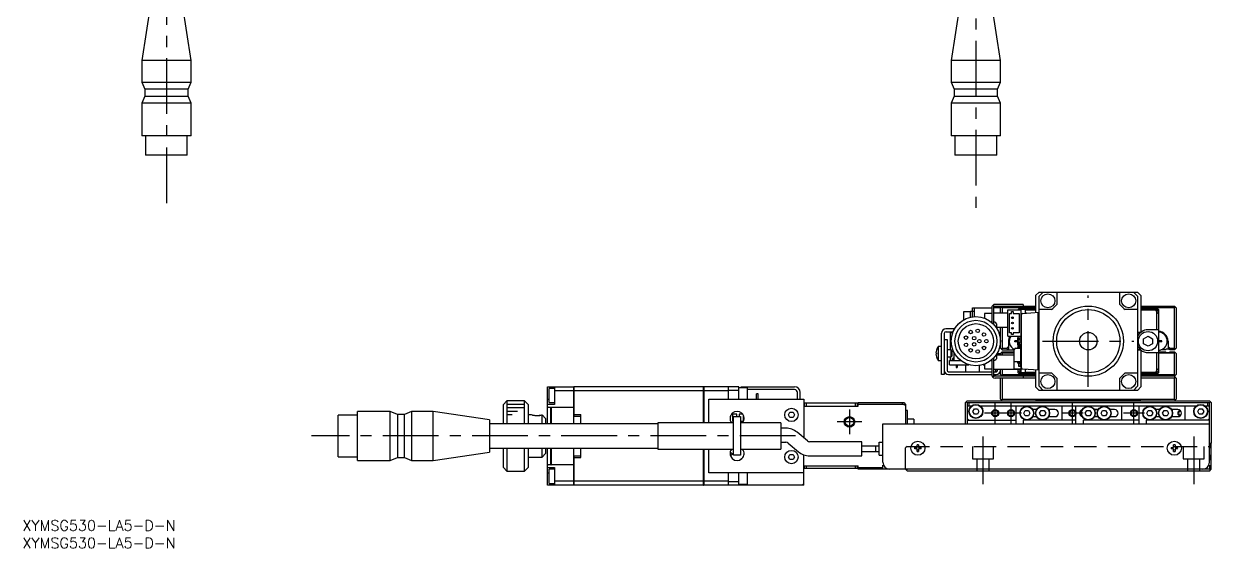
# Model space of a CAD drawing. Extents: x 0 to 715, y -8 to 432.
# Drawn here: x 0.4 to 338.4, y -8 to 141.5 of the extents above; entities that cross this region are included whole.
import ezdxf

# ---------------------------------------------------------------- set-up
doc = ezdxf.new("R2010")
doc.units = 0
doc.header["$LTSCALE"] = 0.5
doc.linetypes.add('CENTER', pattern=[50.8, 31.75, -6.35, 6.35, -6.35])
doc.linetypes.add('DASHED', pattern=[19.05, 12.7, -6.35])
for name, color, linetype in [('MSM_CENTER', 1, 'CENTER'), ('MSM_CONTINUOUS', 7, 'CONTINUOUS'), ('MSM_DASHED', 4, 'DASHED'), ('MSM_NARROW', 5, 'CONTINUOUS'), ('MSM_PART_NUMBER', 7, 'CONTINUOUS')]:
    doc.layers.add(name, color=color, linetype=linetype)
doc.styles.get("Standard").update_dxf_attribs({"font": 'txt.shx', "height": 1, "bigfont": 'bigfont.shx'})

# ---------------------------------------------------------------- blocks, each defined once
blk = doc.blocks.new('*U2')
at = {"layer": 'MSM_PART_NUMBER'}
blk.add_text('XYMSG530-LA5-D-N', height=3, dxfattribs=at).set_placement((0, -3))
blk = doc.blocks.new('*U3')
at = {"layer": 'MSM_PART_NUMBER'}
blk.add_text('XYMSG530-LA5-D-N', height=3, dxfattribs=at).set_placement((0, -8))

msp = doc.modelspace()

# ---------------------------------------------------------------- linework, layer by layer
at = {"layer": 'MSM_CENTER'}
for p, q in [((271.44, 238.23), (271.44, 88.23)), ((41, 233.23), (41, 88.23)), ((303.44, 38), (303.44, 64)), ((290.44, 51), (316.44, 51)), ((235.44, 31.5), (235.44, 24.5)), ((284.44, 30.5), (273.94, 30.5)), ((276.94, 27.5), (276.94, 33.5)), ((281.44, 27.5), (281.44, 33.5)), ((301.94, 30.5), (295.94, 30.5)), ((298.94, 27.5), (298.94, 33.5)), ((319.44, 30.5), (313.44, 30.5)), ((316.44, 27.5), (316.44, 33.5)), ((238.94, 28), (231.94, 28)), ((220.08, 24), (82.28, 24)), ((273.44, 23.84), (273.44, 10.3)), ((333.44, 23.84), (333.44, 10.3))]:
    msp.add_line(p, q, dxfattribs=at)
at = {"layer": 'MSM_CONTINUOUS'}
for p, q in [((36.43, 146.98), (34, 130.98)), ((48, 130.98), (45.57, 146.98)), ((266.87, 146.98), (264.44, 130.98)), ((278.44, 130.98), (276.01, 146.98)), ((48, 130.98), (34, 130.98)), ((34, 130.98), (34, 124.78)), ((48, 124.78), (48, 130.98)), ((278.44, 130.98), (264.44, 130.98)), ((264.44, 130.98), (264.44, 124.78)), ((278.44, 124.78), (278.44, 130.98)), ((34, 124.78), (48, 124.78)), ((34, 124.78), (34.85, 122.78)), ((47.15, 122.78), (34.85, 122.78)), ((34.85, 122.78), (34.85, 120.78)), ((47.15, 122.78), (48, 124.78)), ((47.15, 120.78), (47.15, 122.78)), ((264.44, 124.78), (278.44, 124.78)), ((264.44, 124.78), (265.29, 122.78)), ((277.59, 122.78), (265.29, 122.78)), ((265.29, 122.78), (265.29, 120.78)), ((277.59, 122.78), (278.44, 124.78)), ((277.59, 120.78), (277.59, 122.78)), ((34.85, 120.78), (34, 118.78)), ((48, 118.78), (34, 118.78)), ((34, 118.78), (34, 109.48)), ((34.85, 120.78), (47.15, 120.78)), ((48, 118.78), (47.15, 120.78)), ((48, 109.48), (48, 118.78)), ((265.29, 120.78), (264.44, 118.78)), ((278.44, 118.78), (264.44, 118.78)), ((264.44, 118.78), (264.44, 109.48)), ((265.29, 120.78), (277.59, 120.78)), ((278.44, 118.78), (277.59, 120.78)), ((278.44, 109.48), (278.44, 118.78)), ((48, 109.48), (34, 109.48)), ((35.05, 109.48), (35.05, 103.98)), ((46.95, 103.98), (46.95, 109.48)), ((278.44, 109.48), (264.44, 109.48)), ((265.49, 109.48), (265.49, 103.98)), ((277.39, 103.98), (277.39, 109.48)), ((46.95, 103.98), (35.05, 103.98)), ((277.39, 103.98), (265.49, 103.98)), ((289.44, 65), (288.44, 64)), ((289.44, 65), (317.44, 65)), ((294.44, 65), (294.44, 61.5)), ((312.44, 61.5), (312.44, 65)), ((318.44, 64), (317.44, 65)), ((276.64, 61), (288.44, 61)), ((284.94, 61.5), (276.94, 61.5)), ((278.44, 60.5), (278.94, 61)), ((284.94, 61.5), (284.94, 61)), ((288.44, 64), (288.44, 59.18)), ((289.44, 38.15), (289.44, 63.85)), ((317.44, 63.85), (317.44, 38.15)), ((318.44, 64), (318.44, 53.6)), ((318.44, 61), (327.94, 61)), ((327.94, 61), (328.44, 60.5)), ((267.94, 59.4), (267.94, 57.06)), ((269.94, 59.4), (267.94, 59.4)), ((269.94, 57.84), (269.94, 59.5)), ((270.94, 59.5), (269.94, 59.5)), ((270.44, 60.5), (275.94, 60.5)), ((270.44, 57.93), (270.44, 60.5)), ((270.94, 60.5), (270.94, 57.98)), ((273.94, 58.9), (273.94, 57.54)), ((275.94, 58.9), (273.94, 58.9)), ((275.94, 60.5), (275.94, 56.36)), ((276.44, 60.8), (276.44, 55.9)), ((278.44, 60.5), (276.44, 60.5)), ((280.54, 59), (276.44, 59)), ((278.44, 59), (278.44, 60.5)), ((278.69, 60.75), (278.94, 60.5)), ((278.94, 60.5), (278.94, 59)), ((288.44, 60.5), (278.94, 60.5)), ((280.54, 52.43), (280.54, 59.93)), ((280.54, 59.93), (284.24, 59.93)), ((281.04, 58.93), (281.59, 58.93)), ((281.04, 53.43), (281.04, 58.93)), ((281.59, 59.43), (282.09, 59.43)), ((281.59, 58.93), (281.59, 59.43)), ((282.09, 59.43), (282.09, 58.93)), ((282.09, 58.93), (283.74, 58.93)), ((283.94, 60.5), (283.44, 60)), ((283.44, 60), (283.44, 59.93)), ((283.74, 58.93), (283.74, 53.43)), ((283.94, 59.93), (283.94, 60.3)), ((283.94, 60.3), (288.44, 60.3)), ((285.44, 60), (284.24, 60)), ((284.24, 60), (284.24, 42)), ((284.44, 60.3), (284.44, 60)), ((284.44, 43.38), (284.44, 58.62)), ((284.72, 58.92), (289.44, 59.25)), ((285.44, 60), (285.44, 58.97)), ((285.44, 59.9), (288.44, 59.9)), ((285.87, 59), (285.44, 59)), ((289.14, 42.77), (289.14, 59.23)), ((292.94, 60), (289.44, 60)), ((317.44, 60), (313.94, 60)), ((327.94, 60.5), (318.44, 60.5)), ((318.44, 60.3), (322.94, 60.3)), ((318.44, 59.9), (322.94, 59.9)), ((322.44, 59.9), (322.44, 60.3)), ((322.94, 59.29), (322.64, 59.9)), ((323.44, 60), (322.94, 60.5)), ((322.94, 60.3), (322.94, 59.9)), ((322.94, 59.9), (323.44, 59.4)), ((323.44, 58.79), (322.94, 59.29)), ((322.94, 54.25), (322.94, 59.29)), ((323.34, 59.5), (323.44, 59.5)), ((323.44, 60), (323.44, 42)), ((327.94, 60.5), (328.19, 60.75)), ((327.94, 49), (327.94, 60.5)), ((328.44, 60.5), (328.44, 49)), ((265.38, 54.5), (262.84, 54.5)), ((275.94, 56.5), (275.77, 56.5)), ((277.44, 54.61), (277.44, 55.5)), ((277.44, 55), (280.54, 55)), ((278.44, 49), (278.44, 55)), ((278.94, 55), (278.94, 49)), ((323.44, 54.25), (320.44, 54.25)), ((261.64, 41.5), (261.64, 53.3)), ((262.44, 53.2), (262.44, 41.5)), ((262.44, 51.5), (263.24, 51.5)), ((262.94, 53.7), (264.99, 53.7)), ((263.24, 51.5), (263.24, 42.7)), ((264.19, 48.5), (264.19, 53.5)), ((264.19, 53.5), (264.91, 53.5)), ((280.54, 52.43), (284.24, 52.43)), ((280.74, 51), (280.74, 48.5)), ((281.59, 53.43), (281.04, 53.43)), ((281.59, 52.93), (281.59, 53.43)), ((282.09, 52.93), (281.59, 52.93)), ((282.09, 53.43), (282.09, 52.93)), ((283.74, 53.43), (282.09, 53.43)), ((282.54, 50.86), (282.54, 51.15)), ((283.34, 51.15), (282.54, 51.15)), ((283.34, 50.86), (282.54, 50.86)), ((283.07, 51.15), (283.07, 50.86)), ((283.4, 51.21), (283.4, 52)), ((283.4, 52), (284.24, 52)), ((283.44, 51.46), (283.4, 51.47)), ((283.4, 50), (283.4, 50.8)), ((283.44, 49.41), (283.44, 52.43)), ((284.24, 51.25), (283.44, 51.25)), ((284.24, 50.75), (283.44, 50.75)), ((283.69, 51.25), (283.69, 52)), ((283.69, 50), (283.69, 50.75)), ((283.82, 51.25), (283.82, 52)), ((283.82, 50), (283.82, 50.75)), ((317.44, 53.6), (318.44, 53.6)), ((317.44, 53.49), (318.36, 53.49)), ((319.19, 51.72), (320.44, 52.44)), ((319.19, 50.28), (319.19, 51.72)), ((320.44, 52.44), (321.69, 51.72)), ((321.69, 51.72), (321.69, 50.28)), ((323.44, 52), (323.49, 52)), ((323.49, 51.47), (323.44, 51.46)), ((323.49, 51.21), (323.49, 52)), ((323.49, 50), (323.49, 50.8)), ((324.34, 51.15), (323.55, 51.15)), ((324.34, 50.86), (323.55, 50.86)), ((323.81, 50.86), (323.81, 51.15)), ((324.34, 50.86), (324.34, 51.15)), ((326.14, 51), (326.14, 48.74)), ((260.06, 47.7), (260.19, 47.7)), ((260.19, 48.45), (260.19, 48.43)), ((260.19, 47.7), (260.19, 47.3)), ((260.75, 49.5), (260.75, 45.5)), ((261.64, 49.5), (260.75, 49.5)), ((264.44, 48.5), (263.24, 48.5)), ((264.44, 46.5), (264.44, 48.5)), ((264.64, 48.3), (264.44, 48.5)), ((264.64, 48.3), (264.64, 46.7)), ((265.19, 47.85), (265.19, 45.5)), ((277.44, 46.5), (277.44, 47.39)), ((277.64, 47.5), (278.44, 47.5)), ((277.64, 47), (277.64, 47.5)), ((278.94, 48.5), (278.44, 49)), ((278.44, 47.5), (278.94, 48)), ((278.44, 47.5), (278.44, 47)), ((278.94, 49), (278.69, 48.75)), ((278.94, 47.6), (278.74, 47.8)), ((278.94, 49), (280.24, 49)), ((278.94, 48.5), (282.36, 48.5)), ((278.94, 48), (282.36, 48)), ((278.94, 47.6), (278.94, 47)), ((282.36, 47.6), (278.94, 47.6)), ((280.74, 49.5), (280.24, 49)), ((280.24, 49), (280.74, 48.65)), ((282.36, 45.2), (282.36, 48.58)), ((282.39, 48.65), (282.72, 48.97)), ((282.79, 49), (284.04, 49)), ((283.25, 49.11), (283.25, 49)), ((283.44, 50.54), (283.4, 50.53)), ((283.4, 50), (284.01, 50)), ((284.01, 49.5), (283.44, 49.5)), ((283.48, 49.11), (283.48, 49)), ((283.91, 49.44), (283.58, 49.44)), ((283.58, 49.21), (283.91, 49.21)), ((283.69, 49.44), (283.69, 49.5)), ((283.69, 49), (283.69, 49.21)), ((283.82, 49.44), (283.82, 49.5)), ((283.82, 49), (283.82, 49.21)), ((284.01, 50.05), (284.24, 50.05)), ((284.01, 50.05), (284.01, 49.54)), ((284.01, 49.8), (284.24, 49.8)), ((284.01, 49.73), (284.24, 49.73)), ((284.14, 48.9), (284.14, 45.2)), ((284.24, 48.31), (284.14, 48.31)), ((284.24, 47.75), (284.14, 47.75)), ((284.24, 49.5), (284.24, 49.5)), ((318.36, 48.51), (317.44, 48.51)), ((318.44, 48.4), (317.44, 48.4)), ((318.44, 48.4), (318.44, 38)), ((320.44, 49.56), (319.19, 50.28)), ((321.69, 50.28), (320.44, 49.56)), ((320.44, 47.75), (323.44, 47.75)), ((322.94, 42.71), (322.94, 47.75)), ((323.49, 50.53), (323.44, 50.54)), ((323.44, 50), (323.49, 50)), ((323.44, 48), (325.38, 48)), ((327.94, 47.6), (323.44, 47.6)), ((325.38, 48.5), (324.06, 48.5)), ((326.64, 49), (326.14, 49.5)), ((326.26, 48.73), (326.64, 49)), ((326.64, 49), (327.94, 49)), ((327.94, 48.5), (326.71, 48.5)), ((326.71, 48), (327.94, 48)), ((328.19, 48.75), (327.94, 49)), ((327.94, 48.5), (328.44, 49)), ((327.94, 48), (328.44, 47.5)), ((328.14, 47.8), (327.94, 47.6)), ((327.94, 41.5), (327.94, 47.6)), ((328.44, 47.5), (328.44, 41.5)), ((260.19, 47.3), (260.06, 47.3)), ((260.19, 46.57), (260.19, 46.55)), ((260.75, 45.5), (261.64, 45.5)), ((263.24, 46.5), (264.44, 46.5)), ((263.94, 44.3), (263.94, 45.5)), ((263.94, 45.5), (267.11, 45.5)), ((263.94, 44.3), (269.42, 44.3)), ((264.19, 45.5), (264.19, 46.5)), ((264.44, 46.5), (264.64, 46.7)), ((264.74, 45.5), (264.74, 46.05)), ((264.74, 46.05), (264.96, 46.05)), ((264.96, 45.5), (264.96, 46.3)), ((264.96, 46.3), (265.19, 46.3)), ((265.82, 44.3), (265.82, 43.5)), ((266.07, 44.3), (266.07, 43.5)), ((268.44, 44.3), (268.44, 42.3)), ((272.44, 42.3), (272.44, 44.07)), ((273.47, 44.3), (273.94, 44.3)), ((273.94, 44.46), (273.94, 43.1)), ((275.77, 45.5), (275.94, 45.5)), ((275.94, 45.64), (275.94, 41.5)), ((276.44, 46.1), (276.44, 41.2)), ((282.36, 47), (277.44, 47)), ((282.24, 46.9), (282.24, 43.1)), ((282.36, 46.9), (282.24, 46.9)), ((284.04, 45.1), (282.46, 45.1)), ((283.25, 45.1), (283.25, 44.99)), ((283.48, 45.1), (283.48, 44.99)), ((283.58, 44.89), (283.91, 44.89)), ((283.91, 44.66), (283.58, 44.66)), ((283.69, 44.89), (283.69, 45.1)), ((283.69, 43.83), (283.69, 44.66)), ((284.01, 44.56), (284.01, 44.05)), ((284.24, 44.36), (284.01, 44.36)), ((284.24, 44.3), (284.01, 44.3)), ((284.24, 44.05), (284.01, 44.05)), ((284.24, 46.9), (284.14, 46.9)), ((284.24, 46.78), (284.14, 46.78)), ((284.24, 44.78), (284.16, 44.78)), ((262.44, 41.5), (261.64, 41.5)), ((263.64, 42.3), (275.94, 42.3)), ((263.64, 41.5), (275.94, 41.5)), ((265.82, 43.5), (266.07, 43.5)), ((273.94, 43.1), (275.94, 43.1)), ((276.44, 43), (283.44, 43)), ((276.44, 42.3), (277.24, 42.3)), ((276.44, 41.5), (277.24, 41.5)), ((288.44, 41), (276.64, 41)), ((277.14, 42.5), (277.14, 43)), ((277.14, 42.5), (277.59, 42.5)), ((277.64, 42.7), (277.64, 43)), ((278.44, 41.5), (278.44, 43)), ((278.94, 41), (278.44, 41.5)), ((278.94, 41.5), (278.69, 41.25)), ((278.94, 43), (278.94, 41.5)), ((278.94, 41.5), (288.44, 41.5)), ((282.24, 43.1), (284.24, 43.1)), ((283.44, 42), (283.44, 43.1)), ((283.94, 42.1), (283.44, 42.6)), ((283.44, 42.5), (283.54, 42.5)), ((283.44, 42), (283.94, 41.5)), ((283.56, 43.1), (283.94, 42.71)), ((284.24, 43.83), (283.69, 43.83)), ((283.94, 43.1), (283.94, 42.71)), ((283.94, 42.71), (284.24, 42.11)), ((283.94, 41.7), (283.94, 42.1)), ((284.24, 42.1), (283.94, 42.1)), ((288.44, 41.7), (283.94, 41.7)), ((285.44, 42), (284.24, 42)), ((284.44, 42), (284.44, 41.7)), ((289.44, 42.75), (284.72, 43.08)), ((284.94, 41), (284.94, 40.5)), ((285.44, 43.03), (285.44, 42)), ((285.44, 43), (285.87, 43)), ((288.44, 42.1), (285.44, 42.1)), ((288.44, 42.82), (288.44, 38)), ((289.44, 42), (292.94, 42)), ((313.94, 42), (317.44, 42)), ((322.94, 42.1), (318.44, 42.1)), ((322.94, 41.7), (318.44, 41.7)), ((318.44, 41.5), (327.94, 41.5)), ((327.94, 41), (318.44, 41)), ((322.44, 41.7), (322.44, 42.1)), ((322.64, 42.1), (322.94, 42.71)), ((322.94, 42.71), (323.44, 43.21)), ((323.44, 42.6), (322.94, 42.1)), ((322.94, 42.1), (322.94, 41.7)), ((322.94, 41.5), (323.44, 42)), ((323.34, 42.5), (323.44, 42.5)), ((328.19, 41.25), (327.94, 41.5)), ((328.44, 41.5), (327.94, 41)), ((328.44, 40.5), (327.94, 41)), ((327.94, 40.5), (328.19, 40.75)), ((149.44, 27.5), (149.44, 38)), ((149.44, 38), (156.94, 38)), ((151.44, 37.5), (149.94, 37.5)), ((149.94, 33.5), (149.94, 37.5)), ((151.44, 38), (151.44, 33)), ((156.94, 27.5), (156.94, 38)), ((156.94, 37.99), (156.99, 37.99)), ((193.94, 38), (156.99, 38)), ((156.99, 38), (156.99, 29.65)), ((193.94, 27.75), (193.94, 38)), ((193.94, 37.99), (193.99, 37.99)), ((193.99, 38), (193.99, 27.75)), ((203.94, 38), (193.99, 38)), ((200.94, 38), (200.94, 34.5)), ((203.94, 34.5), (203.94, 38)), ((206.44, 37.75), (203.94, 37.75)), ((204.64, 37.75), (204.64, 38)), ((204.64, 38), (219.84, 38)), ((205.14, 38), (205.14, 37.75)), ((206.44, 34.5), (206.44, 37.75)), ((219.84, 37.2), (206.44, 37.2)), ((288.44, 40.5), (276.94, 40.5)), ((278.44, 34.5), (278.44, 40.5)), ((278.94, 40.5), (278.94, 34.5)), ((288.44, 38), (289.44, 37)), ((294.44, 40.5), (294.44, 37)), ((312.44, 37), (312.44, 40.5)), ((317.44, 37), (318.44, 38)), ((327.94, 40.5), (318.44, 40.5)), ((327.94, 34.5), (327.94, 40.5)), ((328.44, 40.5), (328.44, 34.5)), ((137.94, 34), (136.94, 33)), ((137.94, 34), (137.94, 27.5)), ((142.94, 34), (137.94, 34)), ((142.94, 27.5), (142.94, 34)), ((143.94, 33), (142.94, 34)), ((149.44, 34.5), (149.94, 34.5)), ((156.94, 36.85), (151.44, 36.85)), ((156.94, 36.84), (156.99, 36.84)), ((193.94, 36.85), (156.99, 36.85)), ((193.94, 36.84), (193.99, 36.84)), ((200.94, 36.85), (193.99, 36.85)), ((195.44, 34.5), (222.44, 34.5)), ((195.44, 27.75), (195.44, 34.5)), ((203.94, 37), (200.94, 37)), ((208.94, 34.5), (208.94, 36)), ((209.44, 36), (208.94, 36)), ((209.44, 34.5), (209.44, 36)), ((220.64, 34.5), (220.64, 36.4)), ((221.44, 34.5), (221.44, 36.4)), ((222.44, 34.5), (222.44, 23.44)), ((268.44, 33.5), (268.94, 34)), ((268.94, 34), (337.94, 34)), ((278.44, 34.5), (278.94, 34)), ((278.69, 34.25), (278.94, 34.5)), ((278.94, 34.5), (327.94, 34.5)), ((288.44, 34), (288.74, 34.3)), ((318.14, 34.3), (288.74, 34.3)), ((317.44, 37), (289.44, 37)), ((318.14, 34.3), (318.44, 34)), ((327.94, 34.5), (328.19, 34.25)), ((328.44, 34.5), (327.94, 34)), ((338.44, 33.5), (337.94, 34)), ((95.44, 17), (95.44, 31)), ((104.74, 31), (95.44, 31)), ((104.74, 17), (104.74, 31)), ((106.74, 30.15), (104.74, 31)), ((110.74, 31), (108.74, 30.15)), ((110.74, 31), (110.74, 17)), ((116.94, 31), (110.74, 31)), ((116.94, 17), (116.94, 31)), ((132.94, 28.57), (116.94, 31)), ((136.94, 27.5), (136.94, 33)), ((143.94, 33), (143.94, 27.5)), ((151.44, 33), (149.44, 33)), ((149.64, 32.23), (149.44, 32.23)), ((149.64, 32.25), (149.64, 32.23)), ((149.64, 32.25), (150.44, 32.25)), ((149.94, 33.5), (151.44, 33.5)), ((150.44, 27.5), (150.44, 32.25)), ((150.44, 32.2), (150.49, 32.2)), ((150.49, 32.25), (156.94, 32.25)), ((150.49, 32.25), (150.49, 27.5)), ((218.08, 30), (218.51, 30.75)), ((218.51, 30.75), (219.38, 30.75)), ((219.38, 30.75), (219.81, 30)), ((237.64, 33.3), (222.44, 33.3)), ((222.44, 32.5), (237.94, 32.5)), ((222.64, 32.5), (222.64, 33.3)), ((223.14, 33.3), (223.14, 32.5)), ((237.14, 32.5), (237.14, 33.3)), ((237.64, 33.3), (237.64, 32.5)), ((237.94, 33.5), (250.94, 33.5)), ((237.94, 32.5), (237.94, 33.5)), ((250.83, 33), (237.94, 33)), ((250.83, 33), (250.33, 33.5)), ((251.44, 32.69), (250.83, 33)), ((250.94, 33.5), (251.44, 33)), ((251.44, 33), (251.44, 27.5)), ((251.94, 31.25), (251.44, 31.25)), ((251.94, 27.5), (251.94, 31.25)), ((268.44, 27.5), (268.44, 33.5)), ((268.69, 33.75), (268.94, 33.5)), ((268.94, 33.5), (268.94, 27.5)), ((268.94, 33.5), (337.94, 33.5)), ((270.12, 32.5), (268.94, 32.5)), ((269.44, 33.5), (269.44, 32.5)), ((270.58, 31), (271.01, 31.75)), ((271.01, 30.25), (270.58, 31)), ((271.01, 31.75), (271.88, 31.75)), ((271.88, 31.75), (272.31, 31)), ((272.31, 31), (271.88, 30.25)), ((334.12, 32.5), (272.77, 32.5)), ((282.94, 27.5), (282.94, 32.5)), ((285.08, 30.5), (285.51, 31.25)), ((285.51, 29.75), (285.08, 30.5)), ((285.51, 31.25), (286.38, 31.25)), ((286.38, 31.25), (286.81, 30.5)), ((286.81, 30.5), (286.38, 29.75)), ((288.71, 31.5), (287.68, 31.5)), ((289.58, 30.5), (290.01, 31.25)), ((290.01, 29.75), (289.58, 30.5)), ((290.01, 31.25), (290.88, 31.25)), ((290.88, 31.25), (291.31, 30.5)), ((291.31, 30.5), (290.88, 29.75)), ((293.94, 31.5), (292.18, 31.5)), ((295.94, 32.5), (295.94, 28.5)), ((299.94, 27.5), (299.94, 32.5)), ((302.58, 30.5), (303.01, 31.25)), ((303.01, 29.75), (302.58, 30.5)), ((303.01, 31.25), (303.88, 31.25)), ((303.88, 31.25), (304.31, 30.5)), ((304.31, 30.5), (303.88, 29.75)), ((306.21, 31.5), (305.18, 31.5)), ((307.08, 30.5), (307.51, 31.25)), ((307.51, 29.75), (307.08, 30.5)), ((307.51, 31.25), (308.38, 31.25)), ((308.38, 31.25), (308.81, 30.5)), ((308.81, 30.5), (308.38, 29.75)), ((310.94, 31.5), (309.68, 31.5)), ((312.94, 32.5), (312.94, 28.5)), ((317.94, 27.5), (317.94, 32.5)), ((320.08, 30.5), (320.51, 31.25)), ((320.51, 29.75), (320.08, 30.5)), ((320.51, 31.25), (321.38, 31.25)), ((321.38, 31.25), (321.81, 30.5)), ((321.81, 30.5), (321.38, 29.75)), ((323.71, 31.5), (322.68, 31.5)), ((324.58, 30.5), (325.01, 31.25)), ((325.01, 29.75), (324.58, 30.5)), ((325.01, 31.25), (325.88, 31.25)), ((325.88, 31.25), (326.31, 30.5)), ((326.31, 30.5), (325.88, 29.75)), ((328.94, 31.5), (327.18, 31.5)), ((330.94, 32.5), (330.94, 28.5)), ((334.58, 31), (335.01, 31.75)), ((335.01, 30.25), (334.58, 31)), ((335.01, 31.75), (335.88, 31.75)), ((335.88, 31.75), (336.31, 31)), ((336.31, 31), (335.88, 30.25)), ((337.94, 32.5), (336.77, 32.5)), ((337.44, 32.5), (337.44, 33.5)), ((337.94, 33.5), (338.19, 33.75)), ((337.94, 16.5), (337.94, 33.5)), ((338.44, 33.5), (338.44, 22)), ((89.94, 18.05), (89.94, 29.95)), ((95.44, 29.95), (89.94, 29.95)), ((106.74, 30.15), (106.74, 17.85)), ((108.74, 30.15), (106.74, 30.15)), ((108.74, 17.85), (108.74, 30.15)), ((132.94, 28.57), (132.94, 19.43)), ((180.94, 27.5), (132.94, 27.5)), ((144.94, 30), (143.94, 30)), ((147.94, 27.5), (147.94, 30)), ((147.94, 30), (148.94, 29)), ((148.94, 29), (148.94, 27.5)), ((156.94, 29.65), (158.94, 29.65)), ((156.99, 30.15), (158.94, 30.15)), ((158.94, 27.5), (158.94, 30.15)), ((180.94, 27.75), (180.94, 20.25)), ((202.44, 27.75), (180.94, 27.75)), ((203.37, 30.22), (202.12, 30.22)), ((202.12, 30.22), (202.12, 28.22)), ((202.12, 28.22), (202.44, 28.22)), ((202.44, 29.5), (204.44, 29.5)), ((202.44, 18.5), (202.44, 29.5)), ((203.37, 29.5), (203.37, 30.22)), ((205.03, 30.22), (204.03, 30.22)), ((204.03, 30.22), (204.03, 29.5)), ((204.44, 29.5), (204.44, 18.5)), ((204.44, 28.22), (205.28, 28.22)), ((215.94, 27.75), (204.44, 27.75)), ((205.28, 28.22), (205.28, 29.8)), ((215.94, 27.75), (215.94, 20.25)), ((218.51, 29.25), (218.08, 30)), ((219.38, 29.25), (218.51, 29.25)), ((219.81, 30), (219.38, 29.25)), ((244.94, 27.5), (337.94, 27.5)), ((244.94, 16.5), (244.94, 27.5)), ((253.74, 28.75), (251.94, 28.75)), ((253.74, 28.75), (253.74, 27.5)), ((269.44, 28.5), (268.94, 29)), ((268.94, 28.5), (282.94, 28.5)), ((271.88, 30.25), (271.01, 30.25)), ((284.94, 28.5), (284.94, 27.5)), ((299.94, 28.5), (284.94, 28.5)), ((286.38, 29.75), (285.51, 29.75)), ((287.68, 29.5), (288.71, 29.5)), ((290.88, 29.75), (290.01, 29.75)), ((292.18, 29.5), (293.94, 29.5)), ((301.94, 28.5), (301.94, 27.5)), ((317.94, 28.5), (301.94, 28.5)), ((303.88, 29.75), (303.01, 29.75)), ((305.18, 29.5), (306.21, 29.5)), ((308.38, 29.75), (307.51, 29.75)), ((309.68, 29.5), (310.94, 29.5)), ((319.94, 28.5), (319.94, 27.5)), ((337.94, 28.5), (319.94, 28.5)), ((321.38, 29.75), (320.51, 29.75)), ((322.68, 29.5), (323.71, 29.5)), ((325.88, 29.75), (325.01, 29.75)), ((327.18, 29.5), (328.94, 29.5)), ((335.88, 30.25), (335.01, 30.25)), ((337.94, 29), (337.44, 28.5)), ((217.33, 26.21), (215.94, 26.21)), ((223.47, 22.58), (220.55, 25.04)), ((132.94, 20.5), (180.94, 20.5)), ((136.94, 15), (136.94, 20.5)), ((137.94, 20.5), (137.94, 14)), ((142.94, 14), (142.94, 20.5)), ((143.94, 20.5), (143.94, 15)), ((147.94, 18), (147.94, 20.5)), ((148.94, 20.5), (148.94, 19)), ((149.44, 10), (149.44, 20.5)), ((150.44, 15.75), (150.44, 20.5)), ((150.49, 20.5), (150.49, 15.75)), ((156.94, 10), (156.94, 20.5)), ((158.94, 17.85), (158.94, 20.5)), ((215.94, 22.21), (217.33, 22.21)), ((217.97, 21.97), (220.9, 19.52)), ((238.94, 22.35), (224.11, 22.35)), ((238.94, 18.35), (238.94, 22.35)), ((243.94, 21.1), (238.94, 21.1)), ((242.94, 19.6), (242.94, 21.1)), ((243.94, 18.5), (243.94, 22.2)), ((243.94, 22.2), (244.94, 22.2)), ((254.02, 20.7), (254.74, 20.7)), ((254.74, 20.3), (254.02, 20.3)), ((254.74, 20.7), (254.74, 21.43)), ((254.74, 19.57), (254.74, 20.3)), ((255.14, 21.43), (255.14, 20.7)), ((255.14, 20.7), (255.87, 20.7)), ((255.14, 20.3), (255.14, 19.57)), ((255.87, 20.3), (255.14, 20.3)), ((327.02, 20.7), (327.74, 20.7)), ((327.74, 20.3), (327.02, 20.3)), ((327.74, 20.7), (327.74, 21.43)), ((327.74, 19.57), (327.74, 20.3)), ((328.14, 21.43), (328.14, 20.7)), ((328.14, 20.7), (328.87, 20.7)), ((328.14, 20.3), (328.14, 19.57)), ((328.87, 20.3), (328.14, 20.3)), ((338.19, 21.75), (337.94, 22)), ((338.44, 22), (337.94, 21.5)), ((337.94, 21.4), (338.04, 21.4)), ((337.94, 21.2), (338.44, 21.2)), ((337.94, 20.5), (338.44, 21)), ((337.94, 21), (338.44, 21)), ((338.34, 21.9), (338.34, 21.7)), ((338.34, 21.8), (338.44, 21.7)), ((338.44, 14.5), (338.44, 21.7)), ((89.94, 18.05), (95.44, 18.05)), ((95.44, 17), (104.74, 17)), ((104.74, 17), (106.74, 17.85)), ((106.74, 17.85), (108.74, 17.85)), ((108.74, 17.85), (110.74, 17)), ((110.74, 17), (116.94, 17)), ((116.94, 17), (132.94, 19.43)), ((143.94, 18), (147.94, 18)), ((148.94, 19), (147.94, 18)), ((156.94, 18.35), (158.94, 18.35)), ((156.99, 18.35), (156.99, 10)), ((156.99, 17.85), (158.94, 17.85)), ((180.94, 20.25), (202.44, 20.25)), ((193.94, 10), (193.94, 20.25)), ((193.99, 20.25), (193.99, 10)), ((195.44, 13.5), (195.44, 20.25)), ((201.94, 19.08), (201.45, 19.08)), ((201.49, 18.58), (201.94, 18.58)), ((201.76, 20.08), (201.94, 20.08)), ((201.94, 20.25), (201.94, 20.08)), ((201.94, 19.08), (201.94, 18.58)), ((204.44, 18.5), (202.44, 18.5)), ((204.44, 20.25), (215.94, 20.25)), ((218.08, 18), (218.51, 18.75)), ((218.51, 17.25), (218.08, 18)), ((218.51, 18.75), (219.38, 18.75)), ((219.38, 17.25), (218.51, 17.25)), ((219.38, 18.75), (219.81, 18)), ((219.81, 18), (219.38, 17.25)), ((222.44, 10), (222.44, 18.64)), ((224.11, 18.35), (238.94, 18.35)), ((238.94, 19.6), (243.94, 19.6)), ((243.94, 18.5), (244.94, 18.5)), ((337.94, 18.5), (338.24, 18.5)), ((337.94, 17.3), (338.24, 17.3)), ((338.24, 17.3), (338.24, 18.5)), ((136.94, 15), (137.94, 14)), ((137.94, 14), (142.94, 14)), ((142.94, 14), (143.94, 15)), ((149.44, 15.77), (149.64, 15.77)), ((149.44, 15), (151.44, 15)), ((149.64, 15.77), (149.64, 15.75)), ((150.44, 15.75), (149.64, 15.75)), ((151.44, 14.5), (149.94, 14.5)), ((149.94, 10.5), (149.94, 14.5)), ((150.44, 15.8), (150.49, 15.8)), ((156.94, 15.75), (150.49, 15.75)), ((151.44, 15), (151.44, 10)), ((222.44, 15.5), (237.94, 15.5)), ((222.64, 14.7), (222.64, 15.5)), ((237.64, 14.7), (222.64, 14.7)), ((223.14, 15.5), (223.14, 14.7)), ((237.14, 14.7), (237.14, 15.5)), ((237.64, 15.5), (237.64, 14.7)), ((237.94, 14.5), (237.94, 15.5)), ((237.94, 15), (244.94, 15)), ((337.94, 14.5), (237.94, 14.5)), ((244.94, 14.5), (244.94, 15.7)), ((251.94, 14), (251.44, 14.5)), ((251.94, 14.5), (251.69, 14.25)), ((337.94, 14), (251.94, 14)), ((337.94, 15.7), (337.94, 14.5)), ((338.19, 14.25), (337.94, 14.5)), ((337.94, 14), (338.44, 14.5)), ((149.44, 13.5), (149.94, 13.5)), ((149.94, 10.5), (151.44, 10.5)), ((156.94, 11.15), (151.44, 11.15)), ((156.94, 11.16), (156.99, 11.16)), ((193.94, 11.15), (156.99, 11.15)), ((193.94, 11.16), (193.99, 11.16)), ((200.94, 11.15), (193.99, 11.15)), ((222.44, 13.5), (195.44, 13.5)), ((200.94, 13.5), (200.94, 10)), ((200.94, 11), (203.94, 11)), ((203.94, 10), (203.94, 13.5)), ((203.94, 10.25), (206.44, 10.25)), ((206.44, 10.25), (206.44, 13.5)), ((222.44, 10.5), (221.94, 10)), ((156.94, 10), (149.44, 10)), ((156.94, 10.01), (156.99, 10.01)), ((193.94, 10), (156.99, 10)), ((193.94, 10.01), (193.99, 10.01)), ((222.44, 10), (193.99, 10))]:
    msp.add_line(p, q, dxfattribs=at)
for centre, radius in [((291.94, 62.5), 2), ((314.94, 62.5), 2), ((303.44, 51), 10), ((271.44, 51), 7), ((281.84, 57.68), 0.25), ((303.44, 51), 9), ((271.44, 51), 5.95), ((271.44, 51), 5), ((269.94, 53.6), 0.5), ((271.97, 53.95), 0.5), ((281.84, 56.18), 0.25), ((281.84, 54.68), 0.25), ((268.63, 52.03), 0.5), ((270.94, 51.87), 0.5), ((272.44, 51), 0.5), ((273.74, 52.93), 0.5), ((274.44, 51), 0.5), ((303.44, 51), 2.5), ((320.44, 51), 2.75), ((268.63, 49.97), 0.5), ((269.94, 48.4), 0.5), ((270.94, 50.13), 0.5), ((271.97, 48.05), 0.5), ((273.74, 49.07), 0.5), ((291.94, 39.5), 2), ((314.94, 39.5), 2), ((218.94, 30), 1.9), ((271.44, 31), 2), ((271.44, 31), 1.9), ((276.94, 30.5), 0.783), ((281.44, 30.5), 0.783), ((285.94, 30.5), 2), ((285.94, 30.5), 1.9), ((290.44, 30.5), 2), ((290.44, 30.5), 1.9), ((298.94, 30.5), 0.783), ((303.44, 30.5), 2), ((303.44, 30.5), 1.9), ((307.94, 30.5), 2), ((307.94, 30.5), 1.9), ((316.44, 30.5), 0.783), ((320.94, 30.5), 2), ((320.94, 30.5), 1.9), ((325.44, 30.5), 2), ((325.44, 30.5), 1.9), ((335.44, 31), 2), ((335.44, 31), 1.9), ((235.44, 28), 1.23), ((254.94, 20.5), 2), ((327.94, 20.5), 2), ((218.94, 18), 1.9)]:
    msp.add_circle(centre, radius, dxfattribs=at)
for centre, radius, start, end in [((303.44, 51), 19, 132.5369, 137.4631), ((303.44, 51), 19, 42.5369, 47.4631), ((276.94, 60.5), 1, 90, 180), ((276.64, 60.8), 0.2, 90, 180), ((280.28, 74.16), 19, 311.7998, 318.2002), ((326.61, 74.16), 19, 221.7998, 228.2002), ((284.74, 58.62), 0.3, 94, 180), ((262.84, 53.3), 1.2, 90, 180), ((267.44, 55.5), 1, 118.9988, 144.2683), ((276.44, 55.5), 1, 0, 90), ((320.44, 51), 3.25, 90, 157.3875), ((262.94, 53.2), 0.5, 90, 180), ((283.54, 51), 2.8, 149.4075, 180), ((283.54, 51), 2.6, 146.7648, 244.089), ((283.34, 51.21), 0.06, 270, 0), ((283.34, 50.8), 0.06, 0, 90), ((323.34, 51), 2.8, 0, 87.9533), ((323.34, 51), 2.6, 272.2042, 87.7958), ((323.55, 51.21), 0.06, 180, 270), ((323.55, 50.8), 0.06, 90, 180), ((263.24, 47.5), 3.19, 163.0947, 176.4097), ((263.24, 47.5), 3.2, 141.3178, 162.73), ((282.46, 48.58), 0.1, 135, 180), ((282.79, 48.9), 0.1, 90, 135), ((283.58, 49.11), 0.33, 90, 180), ((283.58, 49.11), 0.1, 90, 180), ((283.91, 49.54), 0.1, 270, 0), ((283.91, 49.54), 0.33, 270, 0), ((284.04, 48.9), 0.1, 0, 90), ((320.44, 51), 3.25, 203.1078, 229.9951), ((320.44, 51), 3.25, 229.9955, 270), ((326.04, 47.75), 1, 48.5904, 131.4096), ((326.04, 48.75), 1, 228.5904, 311.4096), ((263.24, 47.5), 3.19, 183.5903, 196.9053), ((263.24, 47.5), 3.2, 197.27, 218.6822), ((267.44, 46.5), 1, 215.7317, 241.0012), ((276.44, 46.5), 1, 270, 0), ((282.46, 45.2), 0.1, 180, 270), ((283.58, 44.99), 0.33, 180, 270), ((283.58, 44.99), 0.1, 180, 270), ((283.91, 44.56), 0.33, 0, 90), ((283.91, 44.56), 0.1, 0, 90), ((284.04, 45.2), 0.1, 270, 0), ((263.64, 42.7), 1.2, 180, 270), ((263.64, 42.7), 0.4, 180, 270), ((276.94, 41.5), 1, 180, 270), ((276.64, 41.2), 0.2, 180, 270), ((277.24, 42.7), 0.4, 270, 0), ((277.24, 42.7), 1.2, 270, 0), ((284.74, 43.38), 0.3, 180, 266), ((280.28, 27.84), 19, 41.7998, 48.2002), ((326.61, 27.84), 19, 131.7998, 138.2002), ((219.84, 36.4), 1.6, 0, 90), ((219.84, 36.4), 0.8, 0, 90), ((303.44, 51), 19, 222.5369, 227.4631), ((303.44, 51), 19, 312.5369, 317.4631), ((203.44, 29), 2, 321.3178, 218.6822), ((293.94, 30.5), 1, 270, 90), ((301.94, 30.5), 1, 104.4775, 255.5225), ((310.94, 30.5), 1, 270, 90), ((328.94, 30.5), 1, 270, 90), ((329.94, 30.5), 0.783, 113.0634, 246.9366), ((146.44, 35.87), 6, 257.9755, 282.0245), ((217.33, 21.21), 5, 50, 90), ((217.33, 21.21), 1, 50, 90), ((224.11, 23.35), 1, 230, 270), ((254.94, 20.5), 0.95, 167.8468, 192.1532), ((254.94, 20.5), 0.435, 152.6335, 207.3665), ((254.94, 20.5), 0.95, 77.8468, 102.1532), ((254.94, 20.5), 0.435, 62.6335, 117.3665), ((254.94, 20.5), 0.435, 332.6335, 27.3665), ((254.94, 20.5), 0.95, 347.8468, 12.1532), ((327.94, 20.5), 0.95, 167.8468, 192.1532), ((327.94, 20.5), 0.435, 152.6335, 207.3665), ((327.94, 20.5), 0.95, 77.8468, 102.1532), ((327.94, 20.5), 0.435, 62.6335, 117.3665), ((327.94, 20.5), 0.435, 332.6335, 27.3665), ((327.94, 20.5), 0.95, 347.8468, 12.1532), ((338.04, 21.7), 0.3, 270, 0), ((203.44, 19), 2, 141.3178, 38.6822), ((204.74, 17.33), 0.2, 75.0734, 180.8074), ((224.11, 23.35), 5, 230, 270), ((254.94, 20.5), 0.435, 242.6335, 297.3665), ((254.94, 20.5), 0.95, 257.8468, 282.1532), ((327.94, 20.5), 0.435, 242.6335, 297.3665), ((327.94, 20.5), 0.95, 257.8468, 282.1532), ((246.94, 16.5), 2, 180, 270), ((335.94, 16.5), 2, 270, 0)]:
    msp.add_arc(centre, radius, start, end, dxfattribs=at)
at = {"layer": 'MSM_DASHED'}
for p, q in [((251.84, 21), (251.44, 20.6)), ((251.44, 14.5), (251.44, 20.6)), ((251.84, 21), (337.94, 21)), ((270.44, 21), (270.44, 17.5)), ((276.44, 17.5), (276.44, 21)), ((330.44, 21), (330.44, 17.5)), ((336.44, 17.5), (336.44, 21)), ((270.44, 17.5), (276.44, 17.5)), ((271.69, 17.5), (271.69, 14)), ((275.19, 14), (275.19, 17.5)), ((330.44, 17.5), (336.44, 17.5)), ((331.69, 17.5), (331.69, 14)), ((335.19, 14), (335.19, 17.5))]:
    msp.add_line(p, q, dxfattribs=at)
at = {"layer": 'MSM_NARROW'}
for p, q in [((142.94, 33), (137.94, 33)), ((142.94, 32), (137.94, 32)), ((140.94, 31), (137.94, 31)), ((139.44, 30), (137.94, 30)), ((145.18, 29.94), (144.94, 30))]:
    msp.add_line(p, q, dxfattribs=at)
for centre, radius in [((276.94, 30.5), 1), ((281.44, 30.5), 1), ((298.94, 30.5), 1), ((316.44, 30.5), 1), ((235.44, 28), 1.5)]:
    msp.add_circle(centre, radius, dxfattribs=at)
for centre, radius, start, end in [((329.94, 30.5), 1, 120, 240), ((146.45, 35.79), 5.98, 257.7902, 284.4982)]:
    msp.add_arc(centre, radius, start, end, dxfattribs=at)

# ---------------------------------------------------------------- block references
at = {"layer": 'MSM_CONTINUOUS'}
for name in ['*U2', '*U3']:
    msp.add_blockref(name, (0, 0), dxfattribs=at)

doc.saveas('drawing.dxf')
